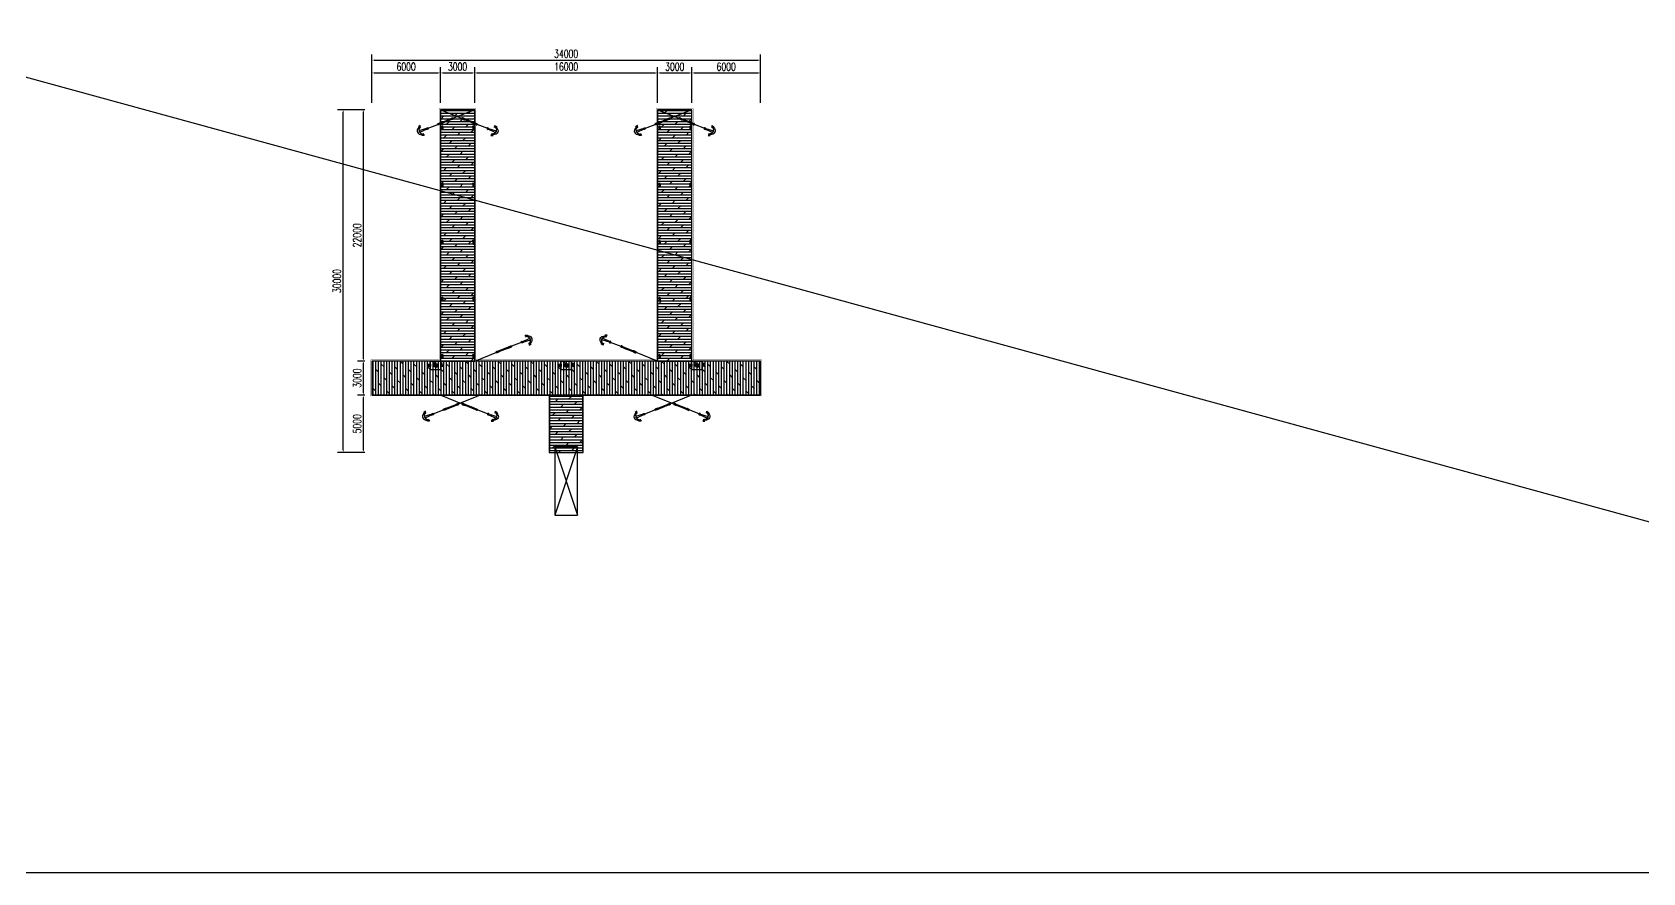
# Model space of a CAD drawing. Header units: millimetres. Extents: x -1905078 to 890385, y 1304549 to 3975677.
# Drawn here: x -1636261 to -1495363, y 1352095 to 1425677 of the extents above; entities that cross this region are included whole.
import ezdxf

# ---------------------------------------------------------------- set-up
doc = ezdxf.new("R2010")
doc.units = ezdxf.units.MM
doc.header["$LTSCALE"] = 1000
doc.layers.get('0').update_dxf_attribs({"linetype": 'CONTINUOUS'})
doc.layers.get('DEFPOINTS').update_dxf_attribs({"linetype": 'CONTINUOUS'})
for name, color, linetype in [('W-_ANTICOLLISION防撞措施', 6, 'CONTINUOUS'), ('W-bridge approach引桥', 4, 'CONTINUOUS'), ('W-PLASTIC_RAILINGS塑木栏杆', 6, 'CONTINUOUS'), ('W-STEEL_FRAME钢架', 3, 'CONTINUOUS'), ('W-WOOD_FLOOR木地板', 30, 'CONTINUOUS'), ('景-通用-文字', 7, 'CONTINUOUS'), ('系船栓', 132, 'CONTINUOUS'), ('结构', 1, 'CONTINUOUS')]:
    doc.layers.add(name, color=color, linetype=linetype)
doc.styles.add('STANDARD_T3', font='simplex.shx', dxfattribs={"width": 0.7, "bigfont": 'gbcbig.shx'})
doc.dimstyles.new('W&&200', dxfattribs={"dimtxt": 700, "dimasz": 200, "dimexe": 500, "dimexo": 600, "dimgap": 200, "dimtad": 1, "dimdec": 0, "dimzin": 0, "dimdsep": 46, "dimtxsty": 'STANDARD_T3', "dimcen": 0.09, "dimclrd": 1, "dimclre": 1, "dimclrt": 7, "dimazin": 2, "dimtfac": 1, "dimtdec": 0, "dimtix": 1, "dimtmove": 2, "dimatfit": 3, "dimfxl": 100, "dimtolj": 1, "dimtzin": 0, "dimarcsym": 0})
pattern_1 = [(0, (-3152090.37, -1002171.27), (0, 238.122618), []), (45, (-3152090.4, -1002171.3), (-476.24491, 476.24491), [336.75638, -673.512])]

# ---------------------------------------------------------------- blocks, each defined once
blk = doc.blocks.new('SB0210')
at = {"color": 7}
for p, q in [((30, 22), (1, 30)), ((29, 14), (1, 20)), ((29, 14), (62, 14)), ((62, 22), (30, 22)), ((62, 14), (62, 22)), ((597, 14), (597, 22)), ((597, 22), (629, 22)), ((630, 14), (597, 14)), ((629, 22), (658, 29)), ((630, 14), (658, 19)), ((29, -11), (2, -20)), ((30, -19), (2, -29)), ((62, -11), (29, -11)), ((597, -19), (597, -12)), ((597, -12), (630, -12)), ((629, -19), (597, -19)), ((629, -19), (657, -30)), ((630, -12), (658, -20))]:
    blk.add_line(p, q, dxfattribs=at)
at = {"color": 4}
for p, q in [((29, -11), (29, 14)), ((70, 8), (78, 8)), ((121, 8), (91, 8)), ((538, 8), (568, 8)), ((589, 8), (581, 8)), ((630, -12), (630, 14)), ((70, -5), (78, -5)), ((122, -5), (91, -5)), ((538, -5), (568, -5)), ((589, -5), (581, -5))]:
    blk.add_line(p, q, dxfattribs=at)
at = {"color": 6}
for p, q in [((41, -25), (41, 27)), ((50, -25), (50, 28)), ((609, -25), (609, 28)), ((618, -26), (618, 26))]:
    blk.add_line(p, q, dxfattribs=at)
for p, q in [((70, 14), (62, 14)), ((78, 21), (70, 21)), ((70, 21), (70, 14)), ((70, 14), (70, -11)), ((91, 27), (78, 27)), ((78, 27), (78, 21)), ((78, 21), (78, -18)), ((91, 21), (91, 27)), ((122, 21), (91, 21)), ((91, -18), (91, 21)), ((537, 21), (121, 21)), ((538, 8), (121, 8)), ((122, -18), (122, 21)), ((538, -18), (537, 21)), ((537, 21), (568, 21)), ((568, 21), (568, 27)), ((568, 27), (581, 27)), ((568, -18), (568, 21)), ((581, 27), (581, 21)), ((581, 21), (589, 21)), ((581, 21), (581, -18)), ((589, 21), (589, 14)), ((589, 14), (598, 14)), ((589, 14), (589, -11)), ((30, -19), (62, -19)), ((62, -19), (62, -11)), ((62, -11), (70, -11)), ((70, -11), (70, -18)), ((70, -18), (78, -18)), ((78, -18), (78, -24)), ((78, -24), (91, -24)), ((91, -24), (91, -18)), ((91, -18), (122, -18)), ((538, -5), (122, -5)), ((538, -18), (122, -18)), ((568, -18), (538, -18)), ((568, -24), (568, -18)), ((581, -24), (568, -24)), ((589, -18), (581, -18)), ((581, -18), (581, -24)), ((597, -12), (589, -11)), ((589, -11), (589, -18))]:
    blk.add_line(p, q)
at = {"color": 7}
for centre, radius, start, end in [((0, 0), 30, 93.29062, 265.33008), ((0, 0), 20, 94.47614, 262.96587), ((-1, 20), 10, 75.19004, 93.29062), ((-1, 10), 10, 79.07392, 94.47614), ((660, 20), 10, 86.65787, 104.75845), ((660, 10), 10, 85.47234, 100.87457), ((659, 0), 30, 274.61841, 86.65787), ((659, 0), 20, 276.98261, 85.47234), ((-1, -10), 10, 262.96587, 286.60218), ((-2, -20), 10, 265.33008, 290.20488), ((661, -20), 10, 249.74361, 274.61841), ((660, -10), 10, 253.3463, 276.98261)]:
    blk.add_arc(centre, radius, start, end, dxfattribs=at)
at = {"color": 6}
for centre, radius, start, end in [((45, 27), 4.57, 10.56375, 190.31996), ((614, 27), 4.57, 349.62853, 169.38474), ((45, -25), 4.6, 185.07539, 5.07539), ((614, -25), 4.6, 174.8731, 354.8731)]:
    blk.add_arc(centre, radius, start, end, dxfattribs=at)
blk = doc.blocks.new('MAO')
at = {"color": 5}
for p, q in [((33, 15), (383, 41)), ((263, 147), (240, 242)), ((240, 242), (334, 214)), ((334, 214), (263, 147)), ((33, -14), (377, -39)), ((257, -135), (235, -230)), ((235, -230), (329, -202)), ((329, -202), (257, -135))]:
    blk.add_line(p, q, dxfattribs=at)
blk.add_circle((0, 0), 24.2, dxfattribs=at)
blk.add_arc((0, 0), 35.6, 24.75179, 335.24821, dxfattribs=at)
at = {"color": 5, "extrusion": (0, 0, -1)}
for major_axis, ratio, start_param, end_param in [((479, 0), 0.561367, 5.641862, 6.962221), ((-558, 0), 0.481769, 2.390642, 3.92559)]:
    blk.add_ellipse((-93, 13), major_axis=major_axis, ratio=ratio, start_param=start_param, end_param=end_param, dxfattribs=at)
blk = doc.blocks.new('6米引桥')
at = {"layer": 'W-bridge approach引桥'}
for p, q in [((1000, 0), (-1000, -6000)), ((-1000, 0), (1000, -6000))]:
    blk.add_line(p, q, dxfattribs=at)
blk.add_lwpolyline([(-1000, -6000), (1000, -6000), (1000, 0), (-1000, 0)], close=True, dxfattribs=at)
blk = doc.blocks.new('*D127')
at = {"layer": 'DEFPOINTS', "color": 0, "transparency": 16777216}
for p in [(-1607293, 1393895), (-1606550, 1393895), (-1606550, 1388895)]:
    blk.add_point(p, dxfattribs=at)
at = {"layer": '景-通用-文字', "color": 1, "lineweight": -2, "transparency": 16777216}
for p, q in [((-1607150, 1393895), (-1607793, 1393895)), ((-1607293, 1389095), (-1607293, 1393695)), ((-1607150, 1388895), (-1607793, 1388895))]:
    blk.add_line(p, q, dxfattribs=at)
at = {"layer": '景-通用-文字', "color": 1, "transparency": 16777216}
for points in [[(-1607327, 1393695), (-1607260, 1393695), (-1607293, 1393895)], [(-1607327, 1389095), (-1607260, 1389095), (-1607293, 1388895)]]:
    blk.add_solid(points, dxfattribs=at)
at = {"layer": '景-通用-文字', "color": 7, "transparency": 16777216, "insert": (-1607843, 1391395), "char_height": 700, "attachment_point": 5, "rotation": 90, "style": 'STANDARD_T3'}
blk.add_mtext('\\A1;5000', dxfattribs=at)
blk = doc.blocks.new('*D128')
at = {"layer": 'DEFPOINTS', "color": 0, "transparency": 16777216}
for p in [(-1607293, 1396895), (-1606550, 1396895), (-1606550, 1393895)]:
    blk.add_point(p, dxfattribs=at)
at = {"layer": '景-通用-文字', "color": 1, "lineweight": -2, "transparency": 16777216}
for p, q in [((-1607150, 1396895), (-1607793, 1396895)), ((-1607293, 1394095), (-1607293, 1396695)), ((-1607150, 1393895), (-1607793, 1393895))]:
    blk.add_line(p, q, dxfattribs=at)
at = {"layer": '景-通用-文字', "color": 1, "transparency": 16777216}
for points in [[(-1607327, 1396695), (-1607260, 1396695), (-1607293, 1396895)], [(-1607327, 1394095), (-1607260, 1394095), (-1607293, 1393895)]]:
    blk.add_solid(points, dxfattribs=at)
at = {"layer": '景-通用-文字', "color": 7, "transparency": 16777216, "insert": (-1607843, 1395395), "char_height": 700, "attachment_point": 5, "rotation": 90, "style": 'STANDARD_T3'}
blk.add_mtext('\\A1;3000', dxfattribs=at)
blk = doc.blocks.new('*D129')
at = {"layer": 'DEFPOINTS', "color": 0, "transparency": 16777216}
for p in [(-1607293, 1418895), (-1606550, 1418895), (-1606550, 1396895)]:
    blk.add_point(p, dxfattribs=at)
at = {"layer": '景-通用-文字', "color": 1, "lineweight": -2, "transparency": 16777216}
for p, q in [((-1607150, 1418895), (-1607793, 1418895)), ((-1607293, 1397095), (-1607293, 1418695)), ((-1607150, 1396895), (-1607793, 1396895))]:
    blk.add_line(p, q, dxfattribs=at)
at = {"layer": '景-通用-文字', "color": 1, "transparency": 16777216}
for points in [[(-1607327, 1418695), (-1607260, 1418695), (-1607293, 1418895)], [(-1607327, 1397095), (-1607260, 1397095), (-1607293, 1396895)]]:
    blk.add_solid(points, dxfattribs=at)
at = {"layer": '景-通用-文字', "color": 7, "transparency": 16777216, "insert": (-1607843, 1407895), "char_height": 700, "attachment_point": 5, "rotation": 90, "style": 'STANDARD_T3'}
blk.add_mtext('\\A1;22000', dxfattribs=at)
blk = doc.blocks.new('*D121')
at = {"layer": 'DEFPOINTS', "color": 0, "transparency": 16777216}
for p in [(-1600550, 1422110), (-1606550, 1418895), (-1600550, 1418895)]:
    blk.add_point(p, dxfattribs=at)
at = {"layer": '景-通用-文字', "color": 1, "lineweight": -2, "transparency": 16777216}
for p, q in [((-1606550, 1419495), (-1606550, 1422610)), ((-1606350, 1422110), (-1600750, 1422110)), ((-1600550, 1419495), (-1600550, 1422610))]:
    blk.add_line(p, q, dxfattribs=at)
at = {"layer": '景-通用-文字', "color": 1, "transparency": 16777216}
for points in [[(-1606350, 1422144), (-1606350, 1422077), (-1606550, 1422110)], [(-1600750, 1422144), (-1600750, 1422077), (-1600550, 1422110)]]:
    blk.add_solid(points, dxfattribs=at)
at = {"layer": '景-通用-文字', "color": 7, "transparency": 16777216, "insert": (-1603550, 1422660), "char_height": 700, "attachment_point": 5, "style": 'STANDARD_T3'}
blk.add_mtext('\\A1;6000', dxfattribs=at)
blk = doc.blocks.new('*D122')
at = {"layer": 'DEFPOINTS', "color": 0, "transparency": 16777216}
for p in [(-1597550, 1422110), (-1600550, 1418895), (-1597550, 1418895)]:
    blk.add_point(p, dxfattribs=at)
at = {"layer": '景-通用-文字', "color": 1, "lineweight": -2, "transparency": 16777216}
for p, q in [((-1600550, 1419495), (-1600550, 1422610)), ((-1600350, 1422110), (-1597750, 1422110)), ((-1597550, 1419495), (-1597550, 1422610))]:
    blk.add_line(p, q, dxfattribs=at)
at = {"layer": '景-通用-文字', "color": 1, "transparency": 16777216}
for points in [[(-1600350, 1422144), (-1600350, 1422077), (-1600550, 1422110)], [(-1597750, 1422144), (-1597750, 1422077), (-1597550, 1422110)]]:
    blk.add_solid(points, dxfattribs=at)
at = {"layer": '景-通用-文字', "color": 7, "transparency": 16777216, "insert": (-1599050, 1422660), "char_height": 700, "attachment_point": 5, "style": 'STANDARD_T3'}
blk.add_mtext('\\A1;3000', dxfattribs=at)
blk = doc.blocks.new('*D123')
at = {"layer": 'DEFPOINTS', "color": 0, "transparency": 16777216}
for p in [(-1581550, 1422110), (-1597550, 1418895), (-1581550, 1418895)]:
    blk.add_point(p, dxfattribs=at)
at = {"layer": '景-通用-文字', "color": 1, "lineweight": -2, "transparency": 16777216}
for p, q in [((-1597550, 1419495), (-1597550, 1422610)), ((-1597350, 1422110), (-1581750, 1422110)), ((-1581550, 1419495), (-1581550, 1422610))]:
    blk.add_line(p, q, dxfattribs=at)
at = {"layer": '景-通用-文字', "color": 1, "transparency": 16777216}
for points in [[(-1597350, 1422144), (-1597350, 1422077), (-1597550, 1422110)], [(-1581750, 1422144), (-1581750, 1422077), (-1581550, 1422110)]]:
    blk.add_solid(points, dxfattribs=at)
at = {"layer": '景-通用-文字', "color": 7, "transparency": 16777216, "insert": (-1589550, 1422660), "char_height": 700, "attachment_point": 5, "style": 'STANDARD_T3'}
blk.add_mtext('\\A1;16000', dxfattribs=at)
blk = doc.blocks.new('*D124')
at = {"layer": 'DEFPOINTS', "color": 0, "transparency": 16777216}
for p in [(-1578550, 1422108), (-1581550, 1418895), (-1578550, 1418895)]:
    blk.add_point(p, dxfattribs=at)
at = {"layer": '景-通用-文字', "color": 1, "lineweight": -2, "transparency": 16777216}
for p, q in [((-1581550, 1419495), (-1581550, 1422608)), ((-1581350, 1422108), (-1578750, 1422108)), ((-1578550, 1419495), (-1578550, 1422608))]:
    blk.add_line(p, q, dxfattribs=at)
at = {"layer": '景-通用-文字', "color": 1, "transparency": 16777216}
for points in [[(-1581350, 1422141), (-1581350, 1422075), (-1581550, 1422108)], [(-1578750, 1422141), (-1578750, 1422075), (-1578550, 1422108)]]:
    blk.add_solid(points, dxfattribs=at)
at = {"layer": '景-通用-文字', "color": 7, "transparency": 16777216, "insert": (-1580050, 1422658), "char_height": 700, "attachment_point": 5, "style": 'STANDARD_T3'}
blk.add_mtext('\\A1;3000', dxfattribs=at)
blk = doc.blocks.new('*D125')
at = {"layer": 'DEFPOINTS', "color": 0, "transparency": 16777216}
for p in [(-1572550, 1422108), (-1578550, 1418895), (-1572550, 1418895)]:
    blk.add_point(p, dxfattribs=at)
at = {"layer": '景-通用-文字', "color": 1, "lineweight": -2, "transparency": 16777216}
for p, q in [((-1578550, 1419495), (-1578550, 1422608)), ((-1578350, 1422108), (-1572750, 1422108)), ((-1572550, 1419495), (-1572550, 1422608))]:
    blk.add_line(p, q, dxfattribs=at)
at = {"layer": '景-通用-文字', "color": 1, "transparency": 16777216}
for points in [[(-1578350, 1422141), (-1578350, 1422075), (-1578550, 1422108)], [(-1572750, 1422141), (-1572750, 1422075), (-1572550, 1422108)]]:
    blk.add_solid(points, dxfattribs=at)
at = {"layer": '景-通用-文字', "color": 7, "transparency": 16777216, "insert": (-1575550, 1422658), "char_height": 700, "attachment_point": 5, "style": 'STANDARD_T3'}
blk.add_mtext('\\A1;6000', dxfattribs=at)
blk = doc.blocks.new('*D126')
at = {"layer": 'DEFPOINTS', "color": 0, "transparency": 16777216}
for p in [(-1572550, 1423237), (-1606550, 1418895), (-1572550, 1418895)]:
    blk.add_point(p, dxfattribs=at)
at = {"layer": '景-通用-文字', "color": 1, "lineweight": -2, "transparency": 16777216}
for p, q in [((-1606550, 1419495), (-1606550, 1423737)), ((-1606350, 1423237), (-1572750, 1423237)), ((-1572550, 1419495), (-1572550, 1423737))]:
    blk.add_line(p, q, dxfattribs=at)
at = {"layer": '景-通用-文字', "color": 1, "transparency": 16777216}
for points in [[(-1606350, 1423270), (-1606350, 1423203), (-1606550, 1423237)], [(-1572750, 1423270), (-1572750, 1423203), (-1572550, 1423237)]]:
    blk.add_solid(points, dxfattribs=at)
at = {"layer": '景-通用-文字', "color": 7, "transparency": 16777216, "insert": (-1589550, 1423787), "char_height": 700, "attachment_point": 5, "style": 'STANDARD_T3'}
blk.add_mtext('\\A1;34000', dxfattribs=at)
blk = doc.blocks.new('*D120')
at = {"layer": 'DEFPOINTS', "color": 0, "transparency": 16777216}
for p in [(-1609051, 1418895), (-1606550, 1418895), (-1606550, 1388895)]:
    blk.add_point(p, dxfattribs=at)
at = {"layer": '景-通用-文字', "color": 1, "lineweight": -2, "transparency": 16777216}
for p, q in [((-1607150, 1418895), (-1609551, 1418895)), ((-1609051, 1389095), (-1609051, 1418695)), ((-1607150, 1388895), (-1609551, 1388895))]:
    blk.add_line(p, q, dxfattribs=at)
at = {"layer": '景-通用-文字', "color": 1, "transparency": 16777216}
for points in [[(-1609084, 1418695), (-1609018, 1418695), (-1609051, 1418895)], [(-1609084, 1389095), (-1609018, 1389095), (-1609051, 1388895)]]:
    blk.add_solid(points, dxfattribs=at)
at = {"layer": '景-通用-文字', "color": 7, "transparency": 16777216, "insert": (-1609601, 1403895), "char_height": 700, "attachment_point": 5, "rotation": 90, "style": 'STANDARD_T3'}
blk.add_mtext('\\A1;30000', dxfattribs=at)
blk = doc.blocks.new('系船栓')
at = {"layer": '系船栓'}
for p, q in [((85, 40), (265, 40)), ((105, 30), (245, 30)), ((105, -30), (19, -23)), ((85, -40), (265, -40)), ((105, -30), (245, -30)), ((245, -30), (331, -23))]:
    blk.add_line(p, q, dxfattribs=at)
for points in [[(105, 30), (19, 23)], [(245, 30), (331, 23)], [(351, 3), (351, -3)]]:
    blk.add_lwpolyline(points, dxfattribs=at)
for centre, radius in [((120, 0), 15), ((120, 0), 10), ((230, 0), 15), ((230, 0), 10)]:
    blk.add_circle(centre, radius, dxfattribs=at)
for centre, radius, start, end in [((23, 0), 23, 98.95103, 261.04897), ((91, 0), 40.4, 97.81349, 139.58591), ((260, 0), 40.4, 40.41409, 82.18651), ((328, 0), 23, 278.95103, 81.04897), ((91, 0), 40.4, 220.41409, 262.18651), ((260, 0), 40.4, 277.81349, 319.58591)]:
    blk.add_arc(centre, radius, start, end, dxfattribs=at)
blk = doc.blocks.new('*U117')
at = {"layer": 'W-WOOD_FLOOR木地板', "rotation": 270}
blk.add_blockref('系船栓', (0, 175), dxfattribs=at)
blk = doc.blocks.new('*U116')
at = {"layer": 'W-WOOD_FLOOR木地板', "color": 0, "linetype": 'ByBlock', "lineweight": -2, "transparency": 16777216}
for p in [(0, 20000), (0, 15000), (0, 10000), (0, 5000), (0, 0)]:
    blk.add_blockref('*U117', p, dxfattribs=at)
blk = doc.blocks.new('*U119')
at = {"layer": 'W-WOOD_FLOOR木地板', "rotation": 270}
blk.add_blockref('系船栓', (0, 175), dxfattribs=at)
blk = doc.blocks.new('*U118')
at = {"layer": 'W-WOOD_FLOOR木地板', "color": 0, "linetype": 'ByBlock', "lineweight": -2, "transparency": 16777216}
for p in [(0, 20000), (0, 15000), (0, 10000), (0, 5000), (0, 0)]:
    blk.add_blockref('*U119', p, dxfattribs=at)
blk = doc.blocks.new('*U113')
at = {"layer": 'W-WOOD_FLOOR木地板', "rotation": 270}
blk.add_blockref('系船栓', (0, 175), dxfattribs=at)
blk = doc.blocks.new('*U112')
at = {"layer": 'W-WOOD_FLOOR木地板', "color": 0, "linetype": 'ByBlock', "lineweight": -2, "transparency": 16777216}
for p in [(0, 20000), (0, 15000), (0, 10000), (0, 5000), (0, 0)]:
    blk.add_blockref('*U113', p, dxfattribs=at)
blk = doc.blocks.new('*U115')
at = {"layer": 'W-WOOD_FLOOR木地板', "rotation": 270}
blk.add_blockref('系船栓', (0, 175), dxfattribs=at)
blk = doc.blocks.new('*U114')
at = {"layer": 'W-WOOD_FLOOR木地板', "color": 0, "linetype": 'ByBlock', "lineweight": -2, "transparency": 16777216}
for p in [(0, 20000), (0, 15000), (0, 10000), (0, 5000), (0, 0)]:
    blk.add_blockref('*U115', p, dxfattribs=at)
blk = doc.blocks.new('水电箱')
blk.add_hatch(color=3).paths.add_polyline_path([(-278, -377, 1), (-571, -377)])
at = {"color": 5}
for p, q in [((-1034, -318), (-1018, -318)), ((-1034, -353), (-1018, -353)), ((-1034, -412), (-1018, -412)), ((-1034, -447), (-1018, -447)), ((-947, -365), (-931, -365)), ((-947, -400), (-931, -400))]:
    blk.add_line(p, q, dxfattribs=at)
blk.add_line((-571, -377), (-278, -377))
blk.add_lwpolyline([(-1071, -284), (-871, -284), (-871, -484), (-1071, -484)], close=True)
at = {"color": 3}
blk.add_lwpolyline([(-871, 0), (0, 0), (0, -768), (-871, -768)], close=True, dxfattribs=at)
at = {"color": 0}
for points in [[(-581, -377), (-641, -374)], [(-564, -454), (-614, -484)], [(-561, -297), (-609, -267)], [(-504, -240), (-534, -190)], [(-501, -511), (-531, -563)], [(-427, -536), (-424, -590)], [(-422, -217), (-424, -157)], [(-347, -237), (-318, -190)], [(-345, -513), (-315, -563)], [(-288, -456), (-235, -486)], [(-285, -300), (-235, -269)], [(-268, -376), (-208, -374)]]:
    blk.add_lwpolyline(points, dxfattribs=at)
at = {"color": 3}
for points in [[(4, -362), (2, -406)], [(29, -402), (2, -406)], [(31, -364), (4, -362)], [(9, -357), (7, -411)], [(39, -408), (7, -411)], [(36, -359), (9, -357)], [(31, -358), (29, -407)], [(51, -397), (35, -397)], [(52, -370), (36, -370)], [(37, -348), (53, -349)], [(37, -348), (39, -418), (55, -419)], [(52, -370), (51, -397), (55, -419)], [(53, -349), (52, -370)], [(63, -360), (53, -360)], [(55, -419), (61, -403), (78, -399)], [(189, -226), (65, -225), (60, -214), (115, -200)], [(86, -340), (80, -355), (63, -360)], [(170, -398), (126, -406), (78, -399)], [(86, -340), (87, -313)], [(98, -308), (87, -313)], [(163, -316), (87, -313)], [(163, -322), (87, -318)], [(98, -308), (99, -291)], [(98, -308), (152, -310), (163, -316)], [(99, -291), (105, -286), (110, -292)], [(144, -272), (106, -270), (105, -286)], [(148, -288), (105, -286)], [(106, -259), (107, -254)], [(144, -261), (106, -259)], [(139, -245), (112, -249), (107, -254)], [(108, -227), (115, -189), (137, -191)], [(110, -292), (109, -308)], [(110, -292), (137, -288)], [(111, -270), (112, -260)], [(113, -227), (112, -249)], [(118, -249), (117, -260)], [(134, -244), (133, -261)], [(135, -228), (134, -244)], [(189, -226), (190, -215), (136, -196)], [(136, -309), (137, -288), (154, -289)], [(137, -191), (141, -223)], [(138, -272), (139, -261)], [(139, -245), (145, -250), (144, -261)], [(144, -272), (148, -288)], [(152, -310), (154, -289)], [(188, -355), (167, -338), (163, -316)], [(170, -398), (186, -404), (190, -420)], [(188, -355), (219, -384), (234, -417), (238, -434)], [(190, -420), (190, -431)], [(190, -431), (238, -434)], [(191, -507), (192, -502), (192, -491)], [(193, -485), (193, -480), (193, -469)], [(194, -464), (194, -458), (194, -448)], [(195, -442), (195, -437), (195, -431)], [(197, -507), (195, -431)], [(198, -486), (198, -480), (199, -470)], [(202, -508), (203, -502), (203, -497), (198, -491)], [(199, -464), (199, -459), (200, -448)], [(200, -443), (200, -437), (201, -432)], [(202, -508), (203, -502), (203, -491)], [(203, -486), (204, -481), (204, -470)], [(204, -464), (205, -459), (205, -448)], [(205, -443), (206, -437), (206, -432)], [(208, -508), (206, -432)], [(208, -492), (209, -486), (210, -470)], [(210, -465), (210, -459), (211, -448)], [(211, -443), (211, -438), (211, -432)], [(213, -508), (214, -497)], [(213, -508), (214, -497)], [(214, -492), (214, -487), (215, -476)], [(215, -470), (215, -465), (216, -449)], [(216, -443), (217, -438), (217, -433)], [(218, -508), (217, -433)], [(219, -492), (220, -487), (220, -476)], [(224, -509), (224, -503), (219, -498)], [(220, -471), (221, -465), (221, -454)], [(221, -449), (222, -444), (222, -433)], [(224, -509), (224, -498)], [(225, -492), (225, -487), (225, -476)], [(226, -471), (226, -466), (227, -455)], [(227, -449), (227, -444), (228, -433)], [(229, -509), (228, -433)], [(230, -493), (230, -487), (231, -476)], [(235, -509), (235, -504), (230, -498)], [(231, -471), (231, -466), (232, -455)], [(232, -450), (232, -444), (233, -433)], [(235, -493), (236, -488), (236, -477)], [(235, -509), (235, -498)], [(237, -471), (237, -466), (237, -455)], [(238, -450), (238, -444), (238, -434)]]:
    blk.add_lwpolyline(points, dxfattribs=at)
at = {"color": 5}
for centre, radius in [((-924, -382), 41.3), ((-904, -382), 8)]:
    blk.add_circle(centre, radius, dxfattribs=at)
at = {"color": 0}
blk.add_circle((-424, -377), 146, dxfattribs=at)
at = {"color": 5}
for centre, start, end in [((-1026, -318), 0, 180), ((-1026, -353), 180, 0), ((-1026, -412), 0, 180), ((-1026, -447), 180, 0), ((-939, -365), 0, 180), ((-939, -400), 180, 0)]:
    blk.add_arc(centre, 8, start, end, dxfattribs=at)

msp = doc.modelspace()

# ---------------------------------------------------------------- hatches: boundary and pattern name
at = {"layer": 'W-WOOD_FLOOR木地板'}
h = msp.add_hatch(dxfattribs=at)
h.set_pattern_fill('DOLMIT', color=256, scale=300)
h.set_pattern_definition(pattern_1)
h.paths.add_polyline_path([(-1597550, 1418895.4), (-1600550, 1418895.4), (-1600550, 1396895.4), (-1597550, 1396895.4)])
h = msp.add_hatch(dxfattribs=at)
h.set_pattern_fill('DOLMIT', color=256, scale=300)
h.set_pattern_definition(pattern_1)
h.paths.add_polyline_path([(-1578550, 1418895.4), (-1581550, 1418895.4), (-1581550, 1396895.4), (-1578550, 1396895.4)])
h = msp.add_hatch(dxfattribs=at)
h.set_pattern_fill('DOLMIT', color=256, scale=300, angle=90)
h.set_pattern_definition([(90, (-3152090.37, -1003171.27), (-238.122618, 1e-14), []), (135, (-3152090.4, -1003171.3), (-476.24491, -476.24491), [336.75638, -673.512])])
h.paths.add_polyline_path([(-1572550, 1393895.4), (-1572550, 1396895.4), (-1606550, 1396895.4), (-1606550, 1393895.4)])
h = msp.add_hatch(dxfattribs=at)
h.set_pattern_fill('DOLMIT', color=256, scale=300)
h.set_pattern_definition([(0, (-3152340.37, -1072417.18), (0, 238.122618), []), (45, (-3152340.4, -1072417.2), (-476.24491, 476.24491), [336.75638, -673.512])])
h.paths.add_polyline_path([(-1588050, 1393895.4), (-1591050, 1393895.4), (-1591050, 1388895.4), (-1588050, 1388895.4)])

# ---------------------------------------------------------------- linework, layer by layer
for p, q in [((-1601695.9, 1417243.1), (-1600766, 1417611.1)), ((-1596404.1, 1417243.1), (-1597334, 1417611.1)), ((-1582695.9, 1417243.1), (-1581766, 1417611.1)), ((-1577404.1, 1417243.1), (-1578334, 1417611.1)), ((-1593404.1, 1398547.6), (-1594334, 1398179.6)), ((-1585695.9, 1398547.6), (-1584766, 1398179.6)), ((-1601230.1, 1392243.1), (-1600300.3, 1392611.1)), ((-1596369.9, 1392243.1), (-1597299.7, 1392611.1)), ((-1582730.1, 1392243.1), (-1581800.3, 1392611.1)), ((-1577869.9, 1392243.1), (-1578799.7, 1392611.1))]:
    msp.add_line(p, q)
for points in [[(-1600550, 1418895.4), (-1598615.4, 1418118.9)], [(-1597550, 1418895.4), (-1599484.6, 1418118.9)], [(-1581550, 1418895.4), (-1579615.4, 1418118.9)], [(-1578550, 1418895.4), (-1580484.6, 1418118.9)], [(-1597550, 1396895.4), (-1595615.4, 1397671.9)], [(-1581550, 1396895.4), (-1583484.6, 1397671.9)], [(-1600515.7, 1393895.4), (-1598581.1, 1393118.9)], [(-1597084.3, 1393895.4), (-1599018.9, 1393118.9)], [(-1582015.7, 1393895.4), (-1580081.1, 1393118.9)], [(-1578584.3, 1393895.4), (-1580518.9, 1393118.9)]]:
    msp.add_lwpolyline(points)
at = {"layer": 'W-_ANTICOLLISION防撞措施', "color": 2, "const_width": 30}
msp.add_lwpolyline([(-1606650, 1393795.4), (-1606650, 1396995.4), (-1600650, 1396995.4), (-1600650, 1418995.4), (-1597450, 1418995.4), (-1597450, 1396995.4), (-1581650, 1396995.4), (-1581650, 1418995.4), (-1578450, 1418995.4), (-1578450, 1396995.4), (-1572450, 1396995.4), (-1572450, 1393795.4)], dxfattribs=at)
at = {"layer": 'W-PLASTIC_RAILINGS塑木栏杆', "const_width": 30}
msp.add_lwpolyline([(-1572650, 1396795.4), (-1572650, 1393995.4), (-1588150, 1393995.4), (-1588150, 1388995.4), (-1590950, 1388995.4), (-1590950, 1393995.4), (-1606450, 1393995.4), (-1606450, 1396795.4)], dxfattribs=at)
at = {"layer": 'W-STEEL_FRAME钢架', "const_width": 30}
msp.add_lwpolyline([(-1600550, 1418895.4), (-1597550, 1418895.4), (-1597550, 1396895.4), (-1581550, 1396895.4), (-1581550, 1418895.4), (-1578550, 1418895.4), (-1578550, 1396895.4), (-1572550, 1396895.4), (-1572550, 1393895.4), (-1588050, 1393895.4), (-1588050, 1388895.4), (-1591050, 1388895.4), (-1591050, 1393895.4), (-1606550, 1393895.4), (-1606550, 1396895.4), (-1600550, 1396895.4), (-1600550, 1418895.4)], dxfattribs=at)
at = {"layer": 'W-STEEL_FRAME钢架'}
for points in [[(-1600550, 1396895.4), (-1597550, 1396895.4), (-1597550, 1418895.4), (-1600550, 1418895.4)], [(-1581550, 1396895.4), (-1578550, 1396895.4), (-1578550, 1418895.4), (-1581550, 1418895.4)], [(-1606550, 1393895.4), (-1572550, 1393895.4), (-1572550, 1396895.4), (-1606550, 1396895.4)], [(-1591050, 1388895.4), (-1588050, 1388895.4), (-1588050, 1393895.4), (-1591050, 1393895.4)]]:
    msp.add_lwpolyline(points, close=True, dxfattribs=at)
at = {"layer": '结构'}
msp.add_line((-1382729.3, 1352095.5), (-1905077.5, 1495232.2), dxfattribs=at)
msp.add_lwpolyline([(-1905077.5, 1495232.2), (-1382729.3, 1495232.2), (-1382729.3, 1352095.5), (-1905077.5, 1352095.5)], close=True, dxfattribs=at)

# ---------------------------------------------------------------- block references
at = {"yscale": 2, "zscale": 2}
for name, p, xscale, rotation in [('MAO', (-1601695.9, 1417243.1), -2, 21.59094764238891), ('SB0210', (-1599484.6, 1418118.9), -2, 21.59094764238891), ('SB0210', (-1598615.4, 1418118.9), 2, 338.4090523576111), ('MAO', (-1596404.1, 1417243.1), 2, 338.4090523576111), ('MAO', (-1582695.9, 1417243.1), -2, 21.59094764238891), ('SB0210', (-1580484.6, 1418118.9), -2, 21.59094764238891), ('SB0210', (-1579615.4, 1418118.9), 2, 338.4090523576111), ('MAO', (-1577404.1, 1417243.1), 2, 338.4090523576111), ('MAO', (-1593404.1, 1398547.6), -2, 201.590947642389), ('MAO', (-1585695.9, 1398547.6), 2, 158.4090523576111), ('SB0210', (-1595615.4, 1397671.9), -2, 201.590947642389), ('SB0210', (-1583484.6, 1397671.9), 2, 158.4090523576111), ('MAO', (-1601230.1, 1392243.1), -2, 21.59094764238891), ('SB0210', (-1599018.9, 1393118.9), -2, 21.59094764238891), ('SB0210', (-1598581.1, 1393118.9), 2, 338.4090523576111), ('MAO', (-1596369.9, 1392243.1), 2, 338.4090523576111), ('MAO', (-1582730.1, 1392243.1), -2, 21.59094764238891), ('SB0210', (-1580518.9, 1393118.9), -2, 21.59094764238891), ('SB0210', (-1580081.1, 1393118.9), 2, 338.4090523576111), ('MAO', (-1577869.9, 1392243.1), 2, 338.4090523576111)]:
    msp.add_blockref(name, p, dxfattribs=dict(at, xscale=xscale, rotation=rotation))
at = {"layer": 'W-bridge approach引桥'}
msp.add_blockref('6米引桥', (-1589550, 1389395.4), dxfattribs=at)
at = {"layer": 'W-WOOD_FLOOR木地板', "xscale": -1}
for name, p in [('*U116', (-1600375.5, 1397306.1)), ('*U112', (-1581375.5, 1397306.1))]:
    msp.add_blockref(name, p, dxfattribs=at)
at = {"layer": 'W-WOOD_FLOOR木地板'}
for name, p in [('*U118', (-1597677.2, 1397306.1)), ('*U114', (-1578677.2, 1397306.1)), ('水电箱', (-1600550, 1396895.4)), ('水电箱', (-1589114.3, 1396895.4)), ('水电箱', (-1577678.7, 1396895.4))]:
    msp.add_blockref(name, p, dxfattribs=at)

# ---------------------------------------------------------------- dimensions: what is measured, and where the dimension line sits
at = {"layer": '景-通用-文字'}
for base, p1, p2, picture, middle in [((-1572550, 1423236.5), (-1606550, 1418895.4), (-1572550, 1418895.4), '*D126', (-1589550, 1423786.5)), ((-1600550, 1422110.4), (-1606550, 1418895.4), (-1600550, 1418895.4), '*D121', (-1603550, 1422660.4)), ((-1597550, 1422110.4), (-1600550, 1418895.4), (-1597550, 1418895.4), '*D122', (-1599050, 1422660.4)), ((-1581550, 1422110.4), (-1597550, 1418895.4), (-1581550, 1418895.4), '*D123', (-1589550, 1422660.4)), ((-1578550, 1422108.1), (-1581550, 1418895.4), (-1578550, 1418895.4), '*D124', (-1580050, 1422658.1)), ((-1572550, 1422108.1), (-1578550, 1418895.4), (-1572550, 1418895.4), '*D125', (-1575550, 1422658.1))]:
    dim = msp.add_linear_dim(base=base, p1=p1, p2=p2, dimstyle='W&&200', dxfattribs=at)
    dim.commit()
    dim.dimension.update_dxf_attribs({"geometry": picture, "text_midpoint": middle})
for base, p1, p2, picture, middle in [((-1609050.9, 1418895.4), (-1606550, 1388895.4), (-1606550, 1418895.4), '*D120', (-1609600.9, 1403895.4)), ((-1607293.4, 1418895.4), (-1606550, 1396895.4), (-1606550, 1418895.4), '*D129', (-1607843.4, 1407895.4)), ((-1607293.4, 1396895.4), (-1606550, 1393895.4), (-1606550, 1396895.4), '*D128', (-1607843.4, 1395395.4)), ((-1607293.4, 1393895.4), (-1606550, 1388895.4), (-1606550, 1393895.4), '*D127', (-1607843.4, 1391395.4))]:
    dim = msp.add_linear_dim(base=base, p1=p1, p2=p2, angle=90, dimstyle='W&&200', dxfattribs=at)
    dim.commit()
    dim.dimension.update_dxf_attribs({"geometry": picture, "text_midpoint": middle})

doc.saveas('drawing.dxf')
